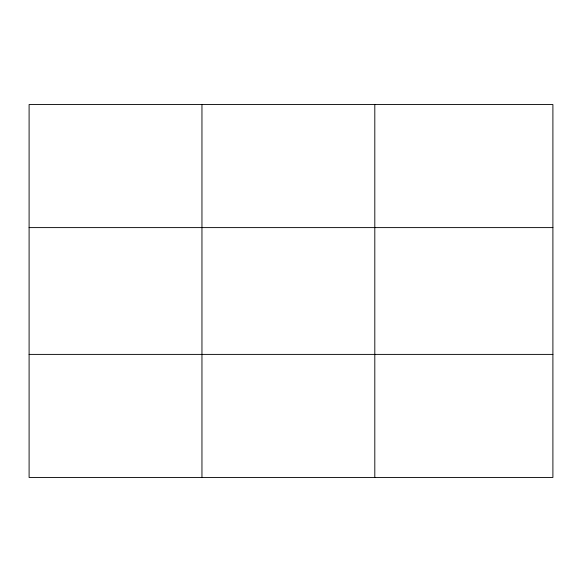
<?xml version="1.0" encoding="UTF-8"?>
<svg xmlns="http://www.w3.org/2000/svg" width="582" height="582" viewBox="0 0 582 582"><rect width="100%" height="100%" fill="white"/><g stroke="black" fill="none" stroke-linecap="round" stroke-linejoin="round"><path stroke-width="0.87" d="M201.954 104.534L201.954 477.466M374.808 104.534L374.808 477.466M552.9 354.394L552.9 477.466L29.1 477.466L29.1 104.534L552.9 104.534L552.9 354.394L29.1 354.394M29.1 227.606L552.9 227.606"/></g></svg>
